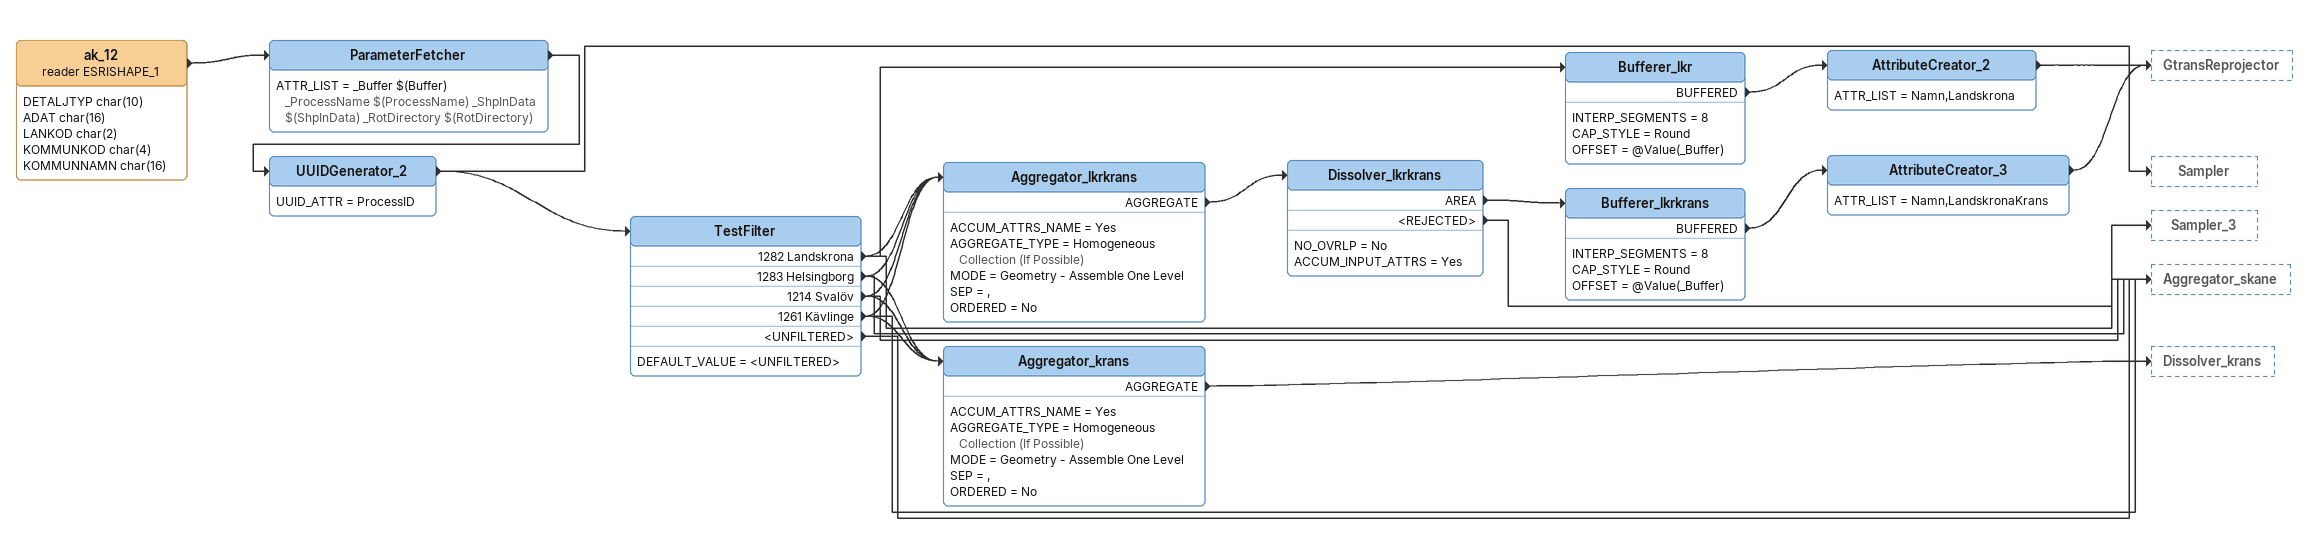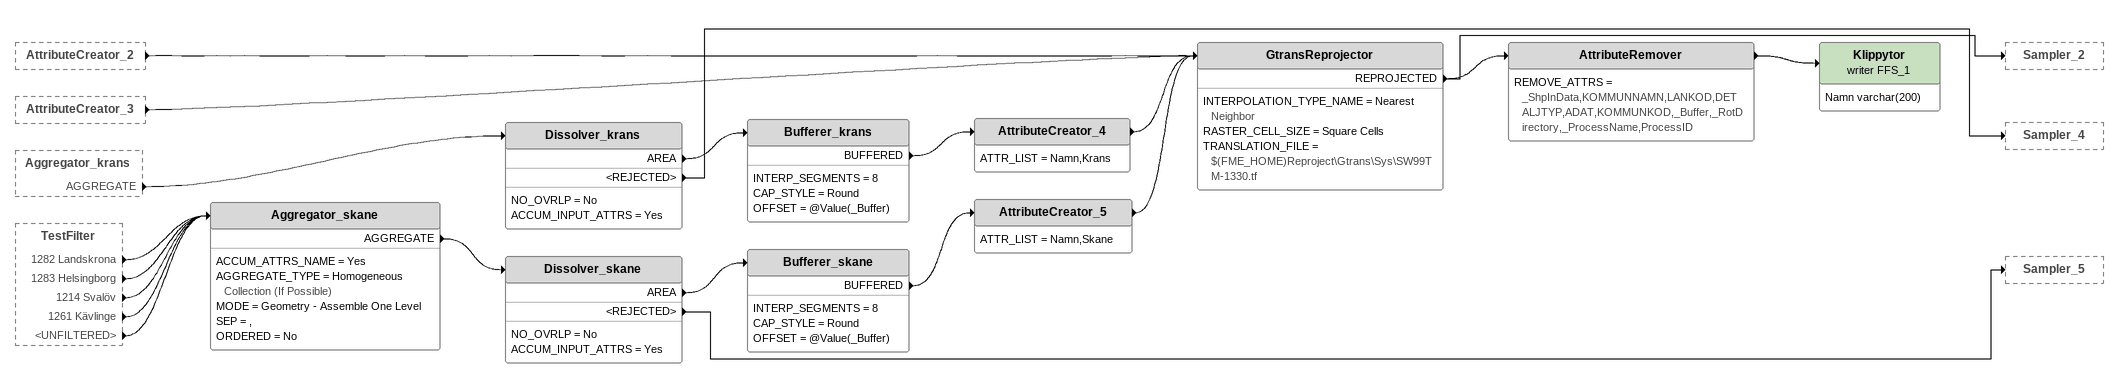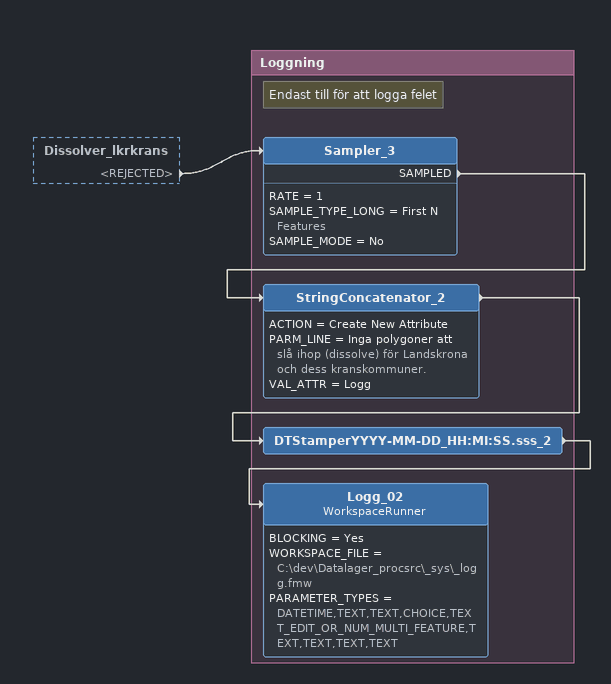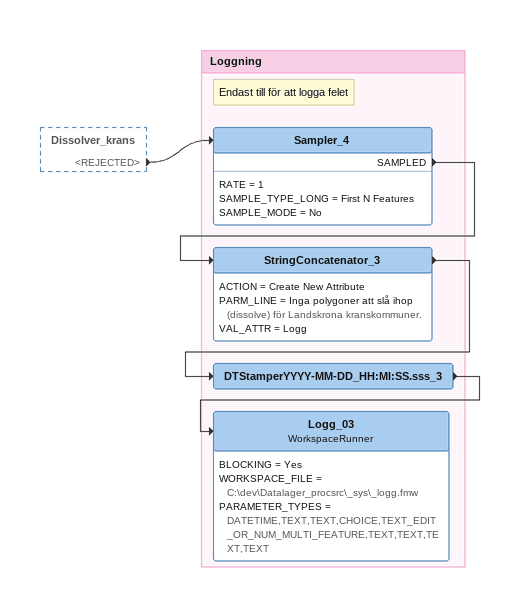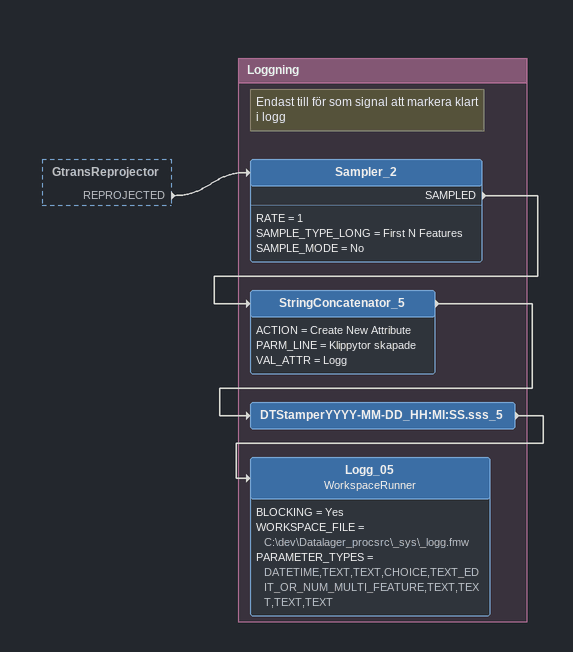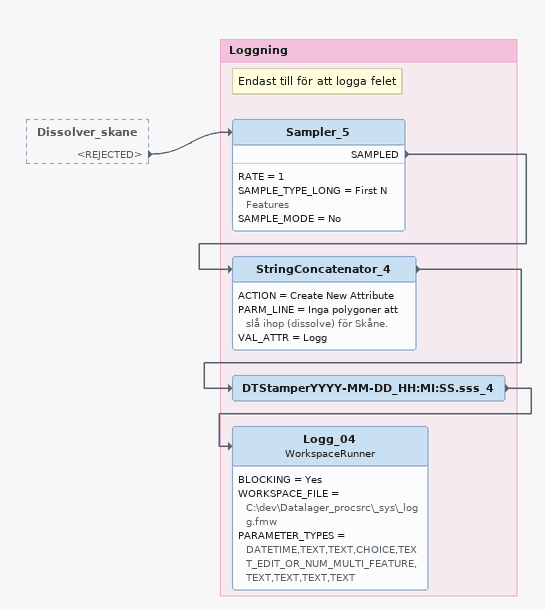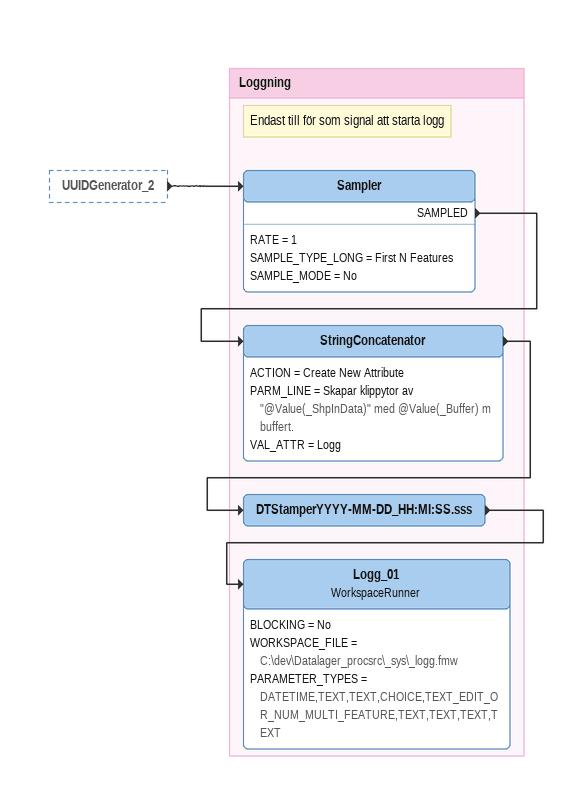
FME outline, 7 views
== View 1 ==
ak_12 (reader ESRISHAPE_1)
    attributes: DETALJTYP char(10), ADAT char(16), LANKOD char(2), KOMMUNKOD char(4), KOMMUNNAMN char(16)
    -> ParameterFetcher
ParameterFetcher
    ATTR_LIST = _Buffer $(Buffer) _ProcessName $(ProcessName) _ShpInData $(ShpInData) _RotDirectory $(RotDirectory)
    -> UUIDGenerator_2
UUIDGenerator_2
    UUID_ATTR = ProcessID
    -> TestFilter
    -> Sampler
TestFilter
    DEFAULT_VALUE = <UNFILTERED>
    1282 Landskrona -> Bufferer_lkr
    1282 Landskrona -> Aggregator_lkrkrans
    1282 Landskrona -> Aggregator_skane
    1283 Helsingborg -> Aggregator_krans
    1283 Helsingborg -> Aggregator_lkrkrans
    1283 Helsingborg -> Aggregator_skane
    1214 Svalöv -> Aggregator_krans
    1214 Svalöv -> Aggregator_lkrkrans
    1214 Svalöv -> Aggregator_skane
    1261 Kävlinge -> Aggregator_krans
    1261 Kävlinge -> Aggregator_lkrkrans
    1261 Kävlinge -> Aggregator_skane
    <UNFILTERED> -> Aggregator_skane
Bufferer_lkr
    INTERP_SEGMENTS = 8
    CAP_STYLE = Round
    OFFSET = @Value(_Buffer)
    BUFFERED -> AttributeCreator_2
AttributeCreator_2
    ATTR_LIST = Namn,Landskrona
    -> GtransReprojector
Aggregator_lkrkrans
    ACCUM_ATTRS_NAME = Yes
    AGGREGATE_TYPE = Homogeneous Collection (If Possible)
    MODE = Geometry - Assemble One Level
    SEP = ,
    ORDERED = No
    AGGREGATE -> Dissolver_lkrkrans
Dissolver_lkrkrans
    NO_OVRLP = No
    ACCUM_INPUT_ATTRS = Yes
    AREA -> Bufferer_lkrkrans
    <REJECTED> -> Sampler_3
Bufferer_lkrkrans
    INTERP_SEGMENTS = 8
    CAP_STYLE = Round
    OFFSET = @Value(_Buffer)
    BUFFERED -> AttributeCreator_3
AttributeCreator_3
    ATTR_LIST = Namn,LandskronaKrans
    -> GtransReprojector
Aggregator_krans
    ACCUM_ATTRS_NAME = Yes
    AGGREGATE_TYPE = Homogeneous Collection (If Possible)
    MODE = Geometry - Assemble One Level
    SEP = ,
    ORDERED = No
    AGGREGATE -> Dissolver_krans

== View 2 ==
AttributeCreator_2 [outside]
    -> GtransReprojector
AttributeCreator_3 [outside]
    -> GtransReprojector
Aggregator_krans [outside]
    AGGREGATE -> Dissolver_krans
TestFilter [outside]
    1282 Landskrona -> Aggregator_skane
    1283 Helsingborg -> Aggregator_skane
    1214 Svalöv -> Aggregator_skane
    1261 Kävlinge -> Aggregator_skane
    <UNFILTERED> -> Aggregator_skane
Dissolver_krans
    NO_OVRLP = No
    ACCUM_INPUT_ATTRS = Yes
    AREA -> Bufferer_krans
    <REJECTED> -> Sampler_4
Bufferer_krans
    INTERP_SEGMENTS = 8
    CAP_STYLE = Round
    OFFSET = @Value(_Buffer)
    BUFFERED -> AttributeCreator_4
AttributeCreator_4
    ATTR_LIST = Namn,Krans
    -> GtransReprojector
Aggregator_skane
    ACCUM_ATTRS_NAME = Yes
    AGGREGATE_TYPE = Homogeneous Collection (If Possible)
    MODE = Geometry - Assemble One Level
    SEP = ,
    ORDERED = No
    AGGREGATE -> Dissolver_skane
Dissolver_skane
    NO_OVRLP = No
    ACCUM_INPUT_ATTRS = Yes
    AREA -> Bufferer_skane
    <REJECTED> -> Sampler_5
Bufferer_skane
    INTERP_SEGMENTS = 8
    CAP_STYLE = Round
    OFFSET = @Value(_Buffer)
    BUFFERED -> AttributeCreator_5
AttributeCreator_5
    ATTR_LIST = Namn,Skane
    -> GtransReprojector
GtransReprojector
    INTERPOLATION_TYPE_NAME = Nearest Neighbor
    RASTER_CELL_SIZE = Square Cells
    TRANSLATION_FILE = $(FME_HOME)Reproject\Gtrans\Sys\SW99TM-1330.tf
    REPROJECTED -> AttributeRemover
    REPROJECTED -> Sampler_2
AttributeRemover
    REMOVE_ATTRS = _ShpInData,KOMMUNNAMN,LANKOD,DETALJTYP,ADAT,KOMMUNKOD,_Buffer,_RotDirectory,_ProcessName,ProcessID
    -> Klippytor (writer FFS_1)
Klippytor (writer FFS_1)
    attributes: Namn varchar(200)

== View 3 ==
Dissolver_lkrkrans [outside]
    <REJECTED> -> Sampler_3

Bookmark: Loggning
Note: Endast till för att logga felet
Sampler_3
    RATE = 1
    SAMPLE_TYPE_LONG = First N Features
    SAMPLE_MODE = No
    SAMPLED -> StringConcatenator_2
StringConcatenator_2
    ACTION = Create New Attribute
    PARM_LINE = Inga polygoner att slå ihop (dissolve) för Landskrona och dess kranskommuner.
    VAL_ATTR = Logg
    -> DTStamperYYYY-MM-DD_HH:MI:SS.sss_2
DTStamperYYYY-MM-DD_HH:MI:SS.sss_2
    -> Logg_02
Logg_02: WorkspaceRunner
    BLOCKING = Yes
    WORKSPACE_FILE = C:\dev\Datalager_procsrc\_sys\_logg.fmw
    PARAMETER_TYPES = DATETIME,TEXT,TEXT,CHOICE,TEXT_EDIT_OR_NUM_MULTI_FEATURE,TEXT,TEXT,TEXT,TEXT

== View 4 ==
Dissolver_krans [outside]
    <REJECTED> -> Sampler_4

Bookmark: Loggning
Note: Endast till för att logga felet
Sampler_4
    RATE = 1
    SAMPLE_TYPE_LONG = First N Features
    SAMPLE_MODE = No
    SAMPLED -> StringConcatenator_3
StringConcatenator_3
    ACTION = Create New Attribute
    PARM_LINE = Inga polygoner att slå ihop (dissolve) för Landskrona kranskommuner.
    VAL_ATTR = Logg
    -> DTStamperYYYY-MM-DD_HH:MI:SS.sss_3
DTStamperYYYY-MM-DD_HH:MI:SS.sss_3
    -> Logg_03
Logg_03: WorkspaceRunner
    BLOCKING = Yes
    WORKSPACE_FILE = C:\dev\Datalager_procsrc\_sys\_logg.fmw
    PARAMETER_TYPES = DATETIME,TEXT,TEXT,CHOICE,TEXT_EDIT_OR_NUM_MULTI_FEATURE,TEXT,TEXT,TEXT,TEXT

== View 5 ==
GtransReprojector [outside]
    REPROJECTED -> Sampler_2

Bookmark: Loggning
Note: Endast till för som signal att markera klart i logg
Sampler_2
    RATE = 1
    SAMPLE_TYPE_LONG = First N Features
    SAMPLE_MODE = No
    SAMPLED -> StringConcatenator_5
StringConcatenator_5
    ACTION = Create New Attribute
    PARM_LINE = Klippytor skapade
    VAL_ATTR = Logg
    -> DTStamperYYYY-MM-DD_HH:MI:SS.sss_5
DTStamperYYYY-MM-DD_HH:MI:SS.sss_5
    -> Logg_05
Logg_05: WorkspaceRunner
    BLOCKING = Yes
    WORKSPACE_FILE = C:\dev\Datalager_procsrc\_sys\_logg.fmw
    PARAMETER_TYPES = DATETIME,TEXT,TEXT,CHOICE,TEXT_EDIT_OR_NUM_MULTI_FEATURE,TEXT,TEXT,TEXT,TEXT

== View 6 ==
Dissolver_skane [outside]
    <REJECTED> -> Sampler_5

Bookmark: Loggning
Note: Endast till för att logga felet
Sampler_5
    RATE = 1
    SAMPLE_TYPE_LONG = First N Features
    SAMPLE_MODE = No
    SAMPLED -> StringConcatenator_4
StringConcatenator_4
    ACTION = Create New Attribute
    PARM_LINE = Inga polygoner att slå ihop (dissolve) för Skåne.
    VAL_ATTR = Logg
    -> DTStamperYYYY-MM-DD_HH:MI:SS.sss_4
DTStamperYYYY-MM-DD_HH:MI:SS.sss_4
    -> Logg_04
Logg_04: WorkspaceRunner
    BLOCKING = Yes
    WORKSPACE_FILE = C:\dev\Datalager_procsrc\_sys\_logg.fmw
    PARAMETER_TYPES = DATETIME,TEXT,TEXT,CHOICE,TEXT_EDIT_OR_NUM_MULTI_FEATURE,TEXT,TEXT,TEXT,TEXT

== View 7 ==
UUIDGenerator_2 [outside]
    -> Sampler

Bookmark: Loggning
Note: Endast till för som signal att starta logg
Sampler
    RATE = 1
    SAMPLE_TYPE_LONG = First N Features
    SAMPLE_MODE = No
    SAMPLED -> StringConcatenator
StringConcatenator
    ACTION = Create New Attribute
    PARM_LINE = Skapar klippytor av "@Value(_ShpInData)" med @Value(_Buffer) m buffert.
    VAL_ATTR = Logg
    -> DTStamperYYYY-MM-DD_HH:MI:SS.sss
DTStamperYYYY-MM-DD_HH:MI:SS.sss
    -> Logg_01
Logg_01: WorkspaceRunner
    BLOCKING = No
    WORKSPACE_FILE = C:\dev\Datalager_procsrc\_sys\_logg.fmw
    PARAMETER_TYPES = DATETIME,TEXT,TEXT,CHOICE,TEXT_EDIT_OR_NUM_MULTI_FEATURE,TEXT,TEXT,TEXT,TEXT
